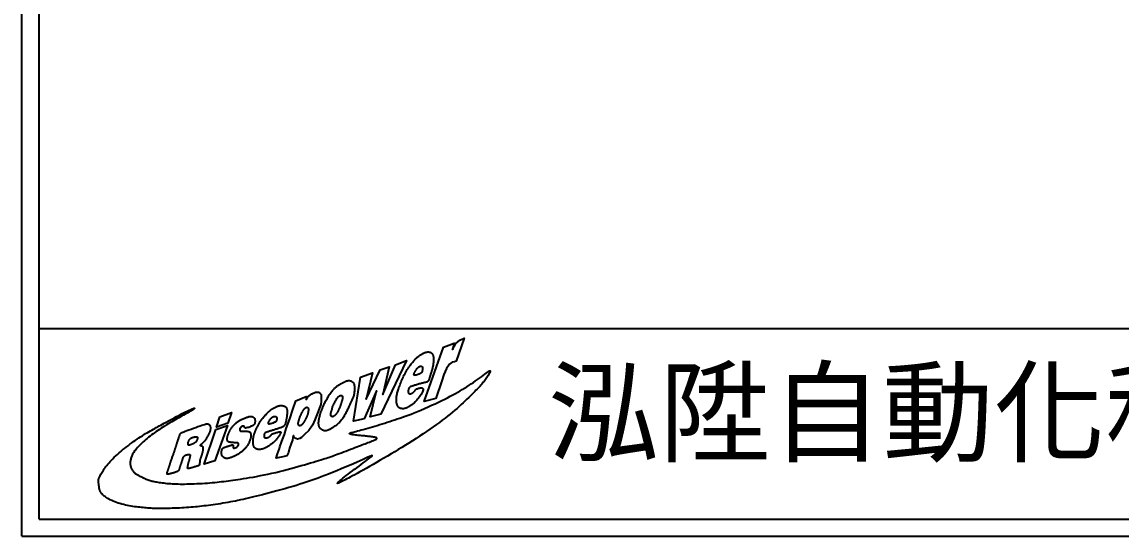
# Model space of a CAD drawing. Extents: x 10 to 326, y -17 to 207.
# Drawn here: x 10 to 98.7, y -17.4 to 24.1 of the extents above; entities that cross this region are included whole.
import ezdxf

# ---------------------------------------------------------------- set-up
doc = ezdxf.new("R2010")
doc.units = 0
doc.layers.add('圖框層', color=7, linetype='CONTINUOUS')
doc.layers.add('輪廓線層', color=7, linetype='CONTINUOUS')
doc.styles.add('STSL', font='kaiu.ttf')

msp = doc.modelspace()

# ---------------------------------------------------------------- linework, layer by layer
at = {"layer": '圖框層', "color": 7}
for p, q in [((10, -17.397), (10, 206.969)), ((11.375, -16.022), (11.375, 205.594)), ((11.375, -0.622), (324.325, -0.622)), ((11.375, -16.022), (324.325, -16.022)), ((10, -17.397), (325.7, -17.397))]:
    msp.add_line(p, q, dxfattribs=at)
at = {"layer": '輪廓線層', "color": 7}
for points in [[(44.274, -3.865), (44.068, -4.341), (43.905, -4.851), (43.428, -6.281), (42.484, -6.53), (44.035, -2.142), (44.903, -1.828), (44.762, -2.326), (45.033, -1.849), (45.358, -1.568), (45.705, -1.416), (45.054, -3.279), (44.913, -3.334), (44.74, -3.366), (44.512, -3.518)], [(42.944, -4.49), (42.927, -4.543), (42.911, -4.593), (42.896, -4.64), (42.881, -4.683), (42.868, -4.723), (42.854, -4.76), (42.841, -4.793), (42.828, -4.822), (42.815, -4.848), (42.802, -4.87), (42.788, -4.89), (42.773, -4.907), (42.756, -4.922), (42.737, -4.935), (42.716, -4.946), (42.692, -4.956), (42.664, -4.965), (42.633, -4.973), (42.598, -4.982), (42.559, -4.991), (42.516, -5), (42.468, -5.011), (42.414, -5.023), (42.356, -5.038), (42.293, -5.054), (42.225, -5.073), (42.154, -5.093), (42.081, -5.115), (42.008, -5.136), (41.935, -5.158), (41.865, -5.179), (41.797, -5.2), (41.734, -5.219), (41.675, -5.236), (41.621, -5.253), (41.571, -5.268), (41.525, -5.282), (41.484, -5.295), (41.447, -5.307), (41.414, -5.318), (41.386, -5.329), (41.361, -5.34), (41.34, -5.35), (41.322, -5.361), (41.306, -5.374), (41.292, -5.387), (41.279, -5.403), (41.267, -5.421), (41.256, -5.442), (41.245, -5.465), (41.234, -5.49), (41.225, -5.517), (41.216, -5.544), (41.208, -5.571), (41.201, -5.599), (41.196, -5.626), (41.191, -5.651), (41.188, -5.676), (41.186, -5.7), (41.186, -5.722), (41.186, -5.744), (41.188, -5.764), (41.191, -5.783), (41.195, -5.801), (41.2, -5.817), (41.207, -5.833), (41.215, -5.847), (41.224, -5.859), (41.234, -5.871), (41.246, -5.881), (41.26, -5.889), (41.274, -5.895), (41.291, -5.9), (41.309, -5.903), (41.328, -5.904), (41.348, -5.904), (41.368, -5.902), (41.39, -5.899), (41.411, -5.894), (41.433, -5.888), (41.454, -5.88), (41.476, -5.87), (41.498, -5.859), (41.519, -5.847), (41.54, -5.834), (41.561, -5.819), (41.583, -5.802), (41.604, -5.785), (41.625, -5.766), (41.645, -5.746), (41.666, -5.726), (41.685, -5.705), (41.704, -5.683), (41.722, -5.662), (41.738, -5.642), (41.753, -5.621), (41.766, -5.602), (41.78, -5.583), (41.795, -5.565), (41.814, -5.547), (41.837, -5.53), (41.867, -5.512), (41.906, -5.495), (41.954, -5.477), (42.013, -5.459), (42.079, -5.442), (42.148, -5.431), (42.216, -5.426), (42.278, -5.43), (42.331, -5.445), (42.37, -5.474), (42.39, -5.52), (42.39, -5.584), (42.37, -5.662), (42.333, -5.753), (42.284, -5.851), (42.224, -5.955), (42.157, -6.06), (42.087, -6.163), (42.015, -6.26), (41.945, -6.349), (41.878, -6.43), (41.813, -6.503), (41.75, -6.569), (41.69, -6.627), (41.633, -6.68), (41.579, -6.726), (41.527, -6.768), (41.479, -6.805), (41.434, -6.837), (41.391, -6.866), (41.351, -6.892), (41.313, -6.915), (41.276, -6.935), (41.242, -6.954), (41.208, -6.972), (41.176, -6.989), (41.145, -7.004), (41.115, -7.019), (41.085, -7.033), (41.057, -7.046), (41.029, -7.058), (41.002, -7.069), (40.976, -7.079), (40.95, -7.087), (40.924, -7.094), (40.899, -7.101), (40.873, -7.106), (40.846, -7.109), (40.819, -7.112), (40.791, -7.113), (40.761, -7.113), (40.729, -7.112), (40.696, -7.109), (40.663, -7.105), (40.629, -7.1), (40.596, -7.093), (40.564, -7.086), (40.533, -7.076), (40.504, -7.065), (40.478, -7.053), (40.454, -7.039), (40.431, -7.023), (40.411, -7.005), (40.392, -6.984), (40.375, -6.962), (40.358, -6.936), (40.343, -6.908), (40.327, -6.877), (40.313, -6.842), (40.299, -6.806), (40.287, -6.767), (40.275, -6.726), (40.265, -6.683), (40.256, -6.638), (40.248, -6.592), (40.242, -6.545), (40.237, -6.497), (40.234, -6.448), (40.233, -6.397), (40.234, -6.344), (40.236, -6.291), (40.24, -6.235), (40.246, -6.178), (40.254, -6.119), (40.264, -6.057), (40.276, -5.993), (40.29, -5.926), (40.307, -5.855), (40.327, -5.78), (40.349, -5.7), (40.374, -5.616), (40.402, -5.525), (40.433, -5.431), (40.466, -5.331), (40.502, -5.229), (40.541, -5.124), (40.582, -5.017), (40.626, -4.909), (40.671, -4.801), (40.719, -4.692), (40.769, -4.584), (40.82, -4.477), (40.874, -4.371), (40.93, -4.266), (40.988, -4.162), (41.048, -4.059), (41.111, -3.958), (41.175, -3.859), (41.241, -3.763), (41.307, -3.67), (41.373, -3.58), (41.438, -3.496), (41.5, -3.416), (41.56, -3.342), (41.616, -3.275), (41.667, -3.215), (41.714, -3.162), (41.758, -3.113), (41.8, -3.07), (41.841, -3.03), (41.881, -2.993), (41.921, -2.958), (41.962, -2.924), (42.004, -2.891), (42.048, -2.858), (42.094, -2.825), (42.139, -2.794), (42.185, -2.764), (42.231, -2.735), (42.277, -2.707), (42.321, -2.681), (42.365, -2.658), (42.407, -2.636), (42.448, -2.616), (42.488, -2.598), (42.527, -2.582), (42.565, -2.568), (42.602, -2.556), (42.638, -2.547), (42.673, -2.539), (42.708, -2.533), (42.741, -2.529), (42.774, -2.527), (42.806, -2.526), (42.836, -2.527), (42.865, -2.529), (42.893, -2.533), (42.92, -2.538), (42.946, -2.545), (42.97, -2.552), (42.993, -2.562), (43.015, -2.573), (43.036, -2.586), (43.057, -2.6), (43.076, -2.617), (43.095, -2.636), (43.113, -2.656), (43.13, -2.679), (43.146, -2.703), (43.161, -2.729), (43.174, -2.757), (43.187, -2.786), (43.198, -2.817), (43.207, -2.849), (43.215, -2.884), (43.221, -2.919), (43.226, -2.957), (43.23, -2.996), (43.232, -3.038), (43.234, -3.081), (43.234, -3.127), (43.234, -3.175), (43.232, -3.224), (43.23, -3.276), (43.226, -3.329), (43.222, -3.383), (43.216, -3.437), (43.209, -3.493), (43.201, -3.548), (43.191, -3.603), (43.181, -3.658), (43.169, -3.714), (43.156, -3.77), (43.142, -3.827), (43.127, -3.884), (43.111, -3.943), (43.094, -4.003), (43.076, -4.065), (43.057, -4.127), (43.038, -4.19), (43.018, -4.253), (42.999, -4.315), (42.98, -4.376), (42.961, -4.434)], [(37.623, -7.922), (36.764, -8.11), (37.341, -4.56), (38.294, -4.219), (37.8, -6.335), (38.929, -3.972), (39.659, -3.737), (39.129, -5.959), (40.165, -3.56), (41.059, -3.231), (38.988, -7.546), (38.129, -7.758), (38.623, -5.665)], [(37.054, -11.432), (36.759, -11.56), (36.441, -11.696), (36.106, -11.838), (35.763, -11.981), (35.418, -12.123), (35.08, -12.261), (34.754, -12.392), (34.448, -12.513), (34.168, -12.623), (33.909, -12.722), (33.665, -12.812), (33.43, -12.897), (33.197, -12.977), (32.96, -13.056), (32.713, -13.135), (32.45, -13.216), (32.166, -13.302), (31.865, -13.391), (31.551, -13.482), (31.229, -13.574), (30.906, -13.665), (30.586, -13.754), (30.273, -13.84), (29.974, -13.92), (29.692, -13.995), (29.426, -14.063), (29.174, -14.127), (28.935, -14.187), (28.706, -14.242), (28.485, -14.294), (28.271, -14.344), (28.06, -14.392), (27.852, -14.438), (27.646, -14.483), (27.442, -14.527), (27.238, -14.569), (27.036, -14.609), (26.835, -14.648), (26.634, -14.686), (26.433, -14.721), (26.232, -14.755), (26.032, -14.788), (25.832, -14.819), (25.635, -14.848), (25.44, -14.875), (25.248, -14.901), (25.059, -14.926), (24.876, -14.949), (24.696, -14.97), (24.521, -14.99), (24.348, -15.009), (24.176, -15.026), (24.004, -15.043), (23.83, -15.058), (23.654, -15.073), (23.473, -15.086), (23.287, -15.099), (23.097, -15.112), (22.905, -15.123), (22.711, -15.133), (22.518, -15.143), (22.326, -15.151), (22.138, -15.158), (21.954, -15.164), (21.776, -15.169), (21.603, -15.172), (21.437, -15.174), (21.276, -15.175), (21.12, -15.174), (20.97, -15.173), (20.825, -15.17), (20.686, -15.166), (20.551, -15.16), (20.42, -15.154), (20.292, -15.146), (20.166, -15.138), (20.041, -15.128), (19.915, -15.117), (19.788, -15.105), (19.659, -15.092), (19.526, -15.078), (19.39, -15.063), (19.251, -15.046), (19.109, -15.027), (18.964, -15.006), (18.817, -14.982), (18.668, -14.956), (18.517, -14.926), (18.365, -14.892), (18.212, -14.856), (18.06, -14.816), (17.91, -14.774), (17.764, -14.73), (17.623, -14.683), (17.488, -14.634), (17.361, -14.584), (17.243, -14.532), (17.133, -14.48), (17.031, -14.426), (16.938, -14.373), (16.853, -14.32), (16.775, -14.268), (16.705, -14.216), (16.643, -14.167), (16.587, -14.118), (16.538, -14.072), (16.494, -14.027), (16.456, -13.984), (16.423, -13.942), (16.394, -13.902), (16.369, -13.863), (16.347, -13.825), (16.327, -13.787), (16.31, -13.751), (16.295, -13.716), (16.282, -13.68), (16.27, -13.646), (16.261, -13.611), (16.252, -13.576), (16.245, -13.542), (16.239, -13.507), (16.233, -13.471), (16.228, -13.435), (16.224, -13.398), (16.22, -13.361), (16.216, -13.323), (16.211, -13.284), (16.207, -13.243), (16.202, -13.202), (16.196, -13.16), (16.191, -13.118), (16.187, -13.075), (16.183, -13.032), (16.181, -12.989), (16.18, -12.946), (16.181, -12.905), (16.185, -12.864), (16.192, -12.823), (16.201, -12.781), (16.214, -12.738), (16.23, -12.692), (16.25, -12.643), (16.274, -12.589), (16.303, -12.531), (16.336, -12.467), (16.374, -12.398), (16.417, -12.323), (16.465, -12.244), (16.518, -12.16), (16.575, -12.072), (16.638, -11.981), (16.706, -11.887), (16.779, -11.789), (16.858, -11.689), (16.942, -11.586), (17.032, -11.481), (17.129, -11.373), (17.232, -11.263), (17.341, -11.15), (17.457, -11.036), (17.58, -10.92), (17.709, -10.802), (17.844, -10.683), (17.982, -10.564), (18.125, -10.446), (18.27, -10.328), (18.417, -10.212), (18.564, -10.098), (18.712, -9.986), (18.86, -9.878), (19.006, -9.772), (19.152, -9.67), (19.297, -9.57), (19.439, -9.474), (19.58, -9.382), (19.719, -9.294), (19.854, -9.209), (19.987, -9.128), (20.118, -9.05), (20.246, -8.975), (20.371, -8.903), (20.493, -8.833), (20.614, -8.765), (20.731, -8.699), (20.847, -8.635), (20.963, -8.57), (21.082, -8.503), (21.208, -8.434), (21.344, -8.359), (21.492, -8.279), (21.656, -8.19), (21.838, -8.091), (22.04, -7.982), (22.257, -7.866), (22.483, -7.746), (22.71, -7.627), (22.933, -7.511), (23.143, -7.403), (23.336, -7.307), (23.504, -7.226), (23.642, -7.163), (23.751, -7.118), (23.833, -7.088), (23.889, -7.073), (23.923, -7.07), (23.936, -7.078), (23.929, -7.095), (23.907, -7.12), (23.869, -7.15), (23.818, -7.186), (23.755, -7.227), (23.68, -7.273), (23.594, -7.323), (23.499, -7.377), (23.396, -7.435), (23.286, -7.496), (23.17, -7.56), (23.047, -7.627), (22.92, -7.696), (22.789, -7.768), (22.654, -7.842), (22.516, -7.919), (22.376, -7.998), (22.234, -8.08), (22.091, -8.163), (21.948, -8.249), (21.804, -8.336), (21.661, -8.424), (21.519, -8.513), (21.379, -8.603), (21.24, -8.693), (21.103, -8.783), (20.97, -8.873), (20.839, -8.963), (20.711, -9.053), (20.585, -9.143), (20.463, -9.234), (20.343, -9.326), (20.225, -9.418), (20.111, -9.512), (19.998, -9.608), (19.889, -9.704), (19.784, -9.8), (19.682, -9.896), (19.585, -9.99), (19.493, -10.083), (19.407, -10.172), (19.327, -10.259), (19.254, -10.342), (19.187, -10.421), (19.126, -10.497), (19.071, -10.571), (19.021, -10.643), (18.977, -10.714), (18.937, -10.784), (18.901, -10.853), (18.869, -10.923), (18.842, -10.993), (18.818, -11.062), (18.797, -11.13), (18.78, -11.197), (18.766, -11.261), (18.755, -11.323), (18.747, -11.382), (18.741, -11.437), (18.739, -11.489), (18.738, -11.539), (18.74, -11.587), (18.744, -11.633), (18.75, -11.677), (18.759, -11.721), (18.769, -11.765), (18.78, -11.808), (18.794, -11.852), (18.809, -11.895), (18.826, -11.938), (18.845, -11.98), (18.866, -12.021), (18.888, -12.06), (18.913, -12.099), (18.94, -12.135), (18.969, -12.171), (19, -12.205), (19.033, -12.238), (19.069, -12.27), (19.108, -12.302), (19.15, -12.334), (19.195, -12.365), (19.243, -12.397), (19.294, -12.429), (19.348, -12.461), (19.405, -12.493), (19.465, -12.526), (19.527, -12.559), (19.593, -12.593), (19.661, -12.627), (19.731, -12.661), (19.804, -12.696), (19.878, -12.73), (19.954, -12.764), (20.032, -12.797), (20.11, -12.828), (20.189, -12.858), (20.268, -12.886), (20.348, -12.912), (20.428, -12.936), (20.51, -12.958), (20.594, -12.978), (20.682, -12.997), (20.773, -13.015), (20.87, -13.032), (20.972, -13.049), (21.081, -13.066), (21.196, -13.082), (21.317, -13.098), (21.442, -13.113), (21.573, -13.128), (21.708, -13.141), (21.848, -13.153), (21.99, -13.164), (22.137, -13.173), (22.287, -13.181), (22.441, -13.187), (22.601, -13.192), (22.767, -13.195), (22.94, -13.196), (23.12, -13.195), (23.308, -13.193), (23.504, -13.188), (23.707, -13.182), (23.915, -13.175), (24.127, -13.165), (24.34, -13.155), (24.553, -13.142), (24.764, -13.129), (24.971, -13.114), (25.172, -13.098), (25.369, -13.081), (25.561, -13.063), (25.75, -13.044), (25.935, -13.024), (26.119, -13.003), (26.301, -12.982), (26.483, -12.96), (26.664, -12.937), (26.848, -12.913), (27.036, -12.888), (27.231, -12.861), (27.435, -12.832), (27.65, -12.799), (27.878, -12.763), (28.122, -12.722), (28.383, -12.678), (28.66, -12.629), (28.949, -12.576), (29.248, -12.519), (29.555, -12.458), (29.866, -12.394), (30.181, -12.326), (30.495, -12.255), (30.806, -12.181), (31.114, -12.105), (31.417, -12.027), (31.714, -11.948), (32.004, -11.869), (32.285, -11.79), (32.557, -11.713), (32.819, -11.637), (33.069, -11.564), (33.307, -11.493), (33.533, -11.426), (33.745, -11.362), (33.943, -11.301), (34.128, -11.244), (34.297, -11.191), (34.452, -11.143), (34.591, -11.099), (34.718, -11.057), (34.838, -11.018), (34.954, -10.978), (35.071, -10.938), (35.192, -10.894), (35.322, -10.847), (35.464, -10.794), (35.621, -10.734), (35.792, -10.669), (35.971, -10.6), (36.157, -10.529), (36.344, -10.457), (36.529, -10.385), (36.709, -10.316), (36.879, -10.251), (37.037, -10.19), (37.185, -10.134), (37.323, -10.082), (37.453, -10.033), (37.578, -9.987), (37.699, -9.942), (37.818, -9.898), (37.936, -9.854), (38.055, -9.809), (38.173, -9.764), (38.285, -9.72), (38.389, -9.678), (38.481, -9.637), (38.558, -9.598), (38.616, -9.563), (38.653, -9.531), (38.666, -9.504), (38.656, -9.48), (38.628, -9.46), (38.582, -9.442), (38.523, -9.427), (38.454, -9.414), (38.376, -9.401), (38.293, -9.39), (38.207, -9.378), (38.119, -9.367), (38.028, -9.356), (37.936, -9.345), (37.842, -9.335), (37.745, -9.324), (37.647, -9.314), (37.547, -9.304), (37.446, -9.294), (37.344, -9.284), (37.242, -9.274), (37.142, -9.264), (37.045, -9.254), (36.951, -9.243), (36.863, -9.233), (36.78, -9.221), (36.705, -9.21), (36.637, -9.198), (36.578, -9.185), (36.529, -9.172), (36.491, -9.158), (36.465, -9.144), (36.451, -9.129), (36.45, -9.114), (36.464, -9.098), (36.493, -9.082), (36.536, -9.064), (36.593, -9.044), (36.665, -9.022), (36.752, -8.998), (36.853, -8.971), (36.968, -8.94), (37.098, -8.906), (37.242, -8.869), (37.397, -8.828), (37.562, -8.783), (37.736, -8.736), (37.917, -8.686), (38.105, -8.633), (38.296, -8.577), (38.491, -8.519), (38.689, -8.458), (38.888, -8.396), (39.09, -8.332), (39.292, -8.267), (39.495, -8.202), (39.699, -8.136), (39.902, -8.07), (40.105, -8.004), (40.309, -7.937), (40.517, -7.868), (40.729, -7.796), (40.949, -7.718), (41.178, -7.635), (41.419, -7.544), (41.672, -7.444), (41.939, -7.335), (42.218, -7.218), (42.503, -7.095), (42.792, -6.968), (43.079, -6.838), (43.362, -6.709), (43.636, -6.581), (43.896, -6.456), (44.141, -6.337), (44.372, -6.223), (44.589, -6.111), (44.796, -6.003), (44.994, -5.895), (45.185, -5.788), (45.372, -5.68), (45.557, -5.569), (45.741, -5.457), (45.923, -5.341), (46.104, -5.224), (46.282, -5.106), (46.456, -4.988), (46.625, -4.87), (46.789, -4.753), (46.946, -4.638), (47.096, -4.526), (47.237, -4.418), (47.367, -4.319), (47.484, -4.23), (47.586, -4.155), (47.672, -4.097), (47.739, -4.057), (47.786, -4.04), (47.812, -4.047), (47.818, -4.075), (47.808, -4.121), (47.783, -4.181), (47.747, -4.253), (47.702, -4.333), (47.652, -4.417), (47.598, -4.502), (47.543, -4.586), (47.488, -4.667), (47.432, -4.747), (47.374, -4.825), (47.315, -4.902), (47.254, -4.979), (47.192, -5.055), (47.127, -5.131), (47.06, -5.207), (46.989, -5.284), (46.915, -5.364), (46.835, -5.447), (46.75, -5.535), (46.658, -5.628), (46.559, -5.728), (46.451, -5.836), (46.334, -5.953), (46.209, -6.077), (46.075, -6.208), (45.934, -6.345), (45.786, -6.487), (45.63, -6.633), (45.469, -6.782), (45.303, -6.932), (45.131, -7.084), (44.953, -7.237), (44.768, -7.392), (44.575, -7.549), (44.374, -7.71), (44.163, -7.874), (43.941, -8.042), (43.708, -8.215), (43.463, -8.394), (43.208, -8.576), (42.943, -8.762), (42.67, -8.95), (42.392, -9.139), (42.109, -9.328), (41.823, -9.516), (41.535, -9.701), (41.248, -9.884), (40.961, -10.065), (40.673, -10.242), (40.385, -10.418), (40.097, -10.592), (39.807, -10.765), (39.516, -10.937), (39.224, -11.108), (38.931, -11.279), (38.639, -11.448), (38.351, -11.614), (38.069, -11.775), (37.798, -11.929), (37.539, -12.074), (37.295, -12.21), (37.07, -12.335), (36.865, -12.447), (36.68, -12.547), (36.513, -12.636), (36.361, -12.715), (36.224, -12.786), (36.1, -12.85), (35.986, -12.908), (35.882, -12.96), (35.785, -13.009), (35.699, -13.052), (35.623, -13.088), (35.559, -13.117), (35.511, -13.136), (35.478, -13.144), (35.463, -13.14), (35.468, -13.122), (35.494, -13.089), (35.54, -13.042), (35.605, -12.982), (35.689, -12.909), (35.789, -12.825), (35.905, -12.731), (36.036, -12.627), (36.181, -12.515), (36.338, -12.395), (36.505, -12.27), (36.679, -12.141), (36.857, -12.009), (37.036, -11.877), (37.215, -11.746), (37.389, -11.618), (37.556, -11.494), (37.713, -11.378), (37.857, -11.27), (37.985, -11.172), (38.094, -11.086), (38.18, -11.015), (38.241, -10.96), (38.273, -10.923), (38.272, -10.905), (38.237, -10.909), (38.168, -10.934), (38.064, -10.977), (37.927, -11.038), (37.756, -11.116), (37.554, -11.208), (37.319, -11.314)], [(42.206, -4.253), (42.184, -4.265), (42.16, -4.277), (42.133, -4.288), (42.106, -4.3), (42.077, -4.311), (42.048, -4.321), (42.019, -4.332), (41.99, -4.342), (41.962, -4.353), (41.934, -4.363), (41.908, -4.372), (41.881, -4.382), (41.856, -4.39), (41.83, -4.398), (41.806, -4.404), (41.782, -4.41), (41.758, -4.414), (41.736, -4.417), (41.714, -4.418), (41.695, -4.416), (41.679, -4.412), (41.666, -4.404), (41.656, -4.393), (41.65, -4.378), (41.649, -4.359), (41.652, -4.337), (41.658, -4.311), (41.668, -4.283), (41.679, -4.252), (41.693, -4.22), (41.709, -4.188), (41.725, -4.155), (41.741, -4.122), (41.758, -4.089), (41.776, -4.057), (41.794, -4.026), (41.813, -3.995), (41.832, -3.964), (41.853, -3.934), (41.875, -3.905), (41.897, -3.877), (41.921, -3.85), (41.946, -3.824), (41.971, -3.8), (41.996, -3.778), (42.02, -3.758), (42.045, -3.739), (42.069, -3.724), (42.092, -3.71), (42.114, -3.7), (42.136, -3.692), (42.156, -3.685), (42.176, -3.681), (42.195, -3.679), (42.213, -3.678), (42.23, -3.679), (42.246, -3.681), (42.261, -3.685), (42.275, -3.69), (42.289, -3.696), (42.3, -3.703), (42.311, -3.711), (42.32, -3.72), (42.327, -3.729), (42.333, -3.74), (42.337, -3.752), (42.34, -3.766), (42.342, -3.781), (42.343, -3.798), (42.343, -3.817), (42.342, -3.839), (42.34, -3.864), (42.339, -3.892), (42.336, -3.922), (42.334, -3.954), (42.33, -3.987), (42.326, -4.019), (42.321, -4.051), (42.316, -4.081), (42.309, -4.11), (42.302, -4.135), (42.293, -4.157), (42.284, -4.177), (42.272, -4.195), (42.259, -4.211), (42.244, -4.226), (42.226, -4.24)], [(34.475, -8.896), (34.44, -8.894), (34.406, -8.889), (34.374, -8.882), (34.343, -8.873), (34.314, -8.861), (34.285, -8.849), (34.257, -8.834), (34.231, -8.819), (34.205, -8.802), (34.18, -8.785), (34.156, -8.766), (34.133, -8.747), (34.111, -8.726), (34.09, -8.704), (34.071, -8.682), (34.054, -8.658), (34.038, -8.633), (34.024, -8.607), (34.011, -8.58), (34, -8.552), (33.99, -8.522), (33.982, -8.492), (33.974, -8.461), (33.968, -8.428), (33.963, -8.395), (33.96, -8.36), (33.957, -8.325), (33.955, -8.288), (33.955, -8.251), (33.956, -8.213), (33.958, -8.174), (33.962, -8.134), (33.966, -8.094), (33.972, -8.052), (33.98, -8.01), (33.988, -7.968), (33.997, -7.924), (34.006, -7.88), (34.017, -7.836), (34.027, -7.79), (34.039, -7.744), (34.05, -7.698), (34.063, -7.652), (34.075, -7.606), (34.088, -7.56), (34.101, -7.516), (34.115, -7.472), (34.129, -7.431), (34.143, -7.39), (34.158, -7.351), (34.173, -7.313), (34.189, -7.273), (34.205, -7.233), (34.223, -7.192), (34.241, -7.147), (34.26, -7.1), (34.28, -7.049), (34.302, -6.994), (34.325, -6.935), (34.351, -6.873), (34.378, -6.807), (34.409, -6.737), (34.442, -6.664), (34.479, -6.587), (34.519, -6.507), (34.563, -6.424), (34.609, -6.34), (34.658, -6.255), (34.708, -6.17), (34.76, -6.086), (34.812, -6.005), (34.865, -5.926), (34.919, -5.851), (34.972, -5.78), (35.024, -5.714), (35.076, -5.65), (35.128, -5.591), (35.179, -5.535), (35.228, -5.484), (35.276, -5.435), (35.324, -5.391), (35.369, -5.349), (35.415, -5.311), (35.459, -5.276), (35.503, -5.242), (35.548, -5.211), (35.592, -5.182), (35.637, -5.154), (35.682, -5.128), (35.728, -5.102), (35.774, -5.078), (35.818, -5.055), (35.861, -5.034), (35.902, -5.013), (35.941, -4.994), (35.977, -4.977), (36.009, -4.961), (36.038, -4.946), (36.065, -4.932), (36.09, -4.92), (36.115, -4.909), (36.139, -4.898), (36.163, -4.888), (36.189, -4.88), (36.216, -4.871), (36.244, -4.864), (36.274, -4.857), (36.304, -4.851), (36.335, -4.847), (36.366, -4.844), (36.397, -4.842), (36.427, -4.841), (36.456, -4.842), (36.484, -4.845), (36.512, -4.85), (36.539, -4.857), (36.565, -4.866), (36.591, -4.877), (36.617, -4.892), (36.642, -4.908), (36.667, -4.928), (36.692, -4.951), (36.716, -4.976), (36.738, -5.005), (36.76, -5.037), (36.779, -5.071), (36.797, -5.109), (36.812, -5.15), (36.825, -5.194), (36.836, -5.241), (36.844, -5.29), (36.85, -5.343), (36.853, -5.398), (36.855, -5.455), (36.854, -5.515), (36.852, -5.577), (36.848, -5.641), (36.843, -5.707), (36.835, -5.774), (36.825, -5.841), (36.814, -5.909), (36.8, -5.976), (36.784, -6.042), (36.766, -6.107), (36.745, -6.171), (36.723, -6.233), (36.698, -6.293), (36.673, -6.353), (36.646, -6.411), (36.619, -6.47), (36.591, -6.527), (36.563, -6.585), (36.535, -6.643), (36.507, -6.702), (36.479, -6.761), (36.451, -6.822), (36.422, -6.884), (36.393, -6.947), (36.364, -7.013), (36.334, -7.081), (36.302, -7.152), (36.27, -7.225), (36.236, -7.3), (36.2, -7.377), (36.161, -7.455), (36.121, -7.534), (36.077, -7.614), (36.03, -7.695), (35.979, -7.775), (35.926, -7.855), (35.869, -7.933), (35.811, -8.01), (35.751, -8.084), (35.69, -8.155), (35.629, -8.221), (35.567, -8.284), (35.506, -8.341), (35.445, -8.393), (35.386, -8.44), (35.328, -8.484), (35.272, -8.524), (35.217, -8.561), (35.165, -8.596), (35.116, -8.628), (35.07, -8.658), (35.026, -8.687), (34.984, -8.714), (34.944, -8.74), (34.905, -8.763), (34.867, -8.785), (34.828, -8.805), (34.79, -8.824), (34.75, -8.84), (34.71, -8.855), (34.67, -8.868), (34.629, -8.878), (34.589, -8.887), (34.55, -8.892), (34.512, -8.896)], [(33.461, -8.447), (33.168, -8.865), (32.82, -9.208), (32.576, -9.435), (32.438, -9.512), (32.244, -9.566), (32.108, -9.524), (31.971, -9.475), (31.955, -9.338), (31.938, -9.272), (31.88, -9.442), (31.847, -9.652), (31.731, -9.933), (31.607, -10.313), (31.52, -10.656), (31.445, -10.816), (31.395, -10.924), (31.052, -10.998), (30.523, -11.114), (30.643, -10.754), (30.796, -10.329), (30.829, -10.188), (30.982, -9.747), (31.189, -9.202), (31.338, -8.71), (31.62, -7.918), (31.872, -7.178), (32.105, -6.477), (32.949, -6.138), (32.949, -6.357), (33.093, -6.151), (33.412, -5.915), (33.701, -5.787), (33.933, -5.771), (34.053, -5.857), (34.156, -5.977), (34.169, -6.217), (34.156, -6.523), (34.127, -6.766), (34.028, -7.047), (33.916, -7.349), (33.809, -7.609), (33.651, -8.022)], [(35.253, -6.623), (35.276, -6.582), (35.298, -6.54), (35.321, -6.499), (35.343, -6.457), (35.366, -6.416), (35.388, -6.375), (35.411, -6.336), (35.435, -6.298), (35.459, -6.262), (35.484, -6.228), (35.509, -6.196), (35.534, -6.166), (35.56, -6.139), (35.586, -6.115), (35.612, -6.095), (35.638, -6.077), (35.665, -6.063), (35.691, -6.052), (35.716, -6.045), (35.741, -6.041), (35.764, -6.039), (35.786, -6.04), (35.806, -6.044), (35.824, -6.051), (35.84, -6.059), (35.854, -6.07), (35.865, -6.083), (35.874, -6.098), (35.881, -6.114), (35.886, -6.133), (35.89, -6.153), (35.892, -6.175), (35.892, -6.198), (35.891, -6.222), (35.888, -6.248), (35.885, -6.276), (35.879, -6.304), (35.873, -6.334), (35.866, -6.365), (35.857, -6.398), (35.847, -6.431), (35.837, -6.466), (35.826, -6.501), (35.814, -6.537), (35.802, -6.573), (35.79, -6.61), (35.778, -6.646), (35.766, -6.683), (35.755, -6.719), (35.743, -6.755), (35.732, -6.79), (35.721, -6.825), (35.71, -6.861), (35.698, -6.896), (35.686, -6.931), (35.673, -6.965), (35.659, -7), (35.645, -7.035), (35.63, -7.07), (35.614, -7.104), (35.599, -7.138), (35.583, -7.171), (35.567, -7.204), (35.551, -7.236), (35.535, -7.267), (35.52, -7.297), (35.504, -7.326), (35.489, -7.355), (35.474, -7.382), (35.459, -7.408), (35.444, -7.433), (35.429, -7.457), (35.414, -7.48), (35.399, -7.501), (35.384, -7.522), (35.369, -7.542), (35.353, -7.561), (35.337, -7.579), (35.321, -7.597), (35.305, -7.614), (35.288, -7.632), (35.271, -7.649), (35.253, -7.665), (35.235, -7.681), (35.217, -7.695), (35.198, -7.709), (35.179, -7.721), (35.16, -7.731), (35.141, -7.74), (35.121, -7.747), (35.102, -7.752), (35.083, -7.755), (35.064, -7.757), (35.047, -7.756), (35.03, -7.754), (35.015, -7.749), (35.002, -7.742), (34.989, -7.733), (34.978, -7.722), (34.969, -7.71), (34.96, -7.696), (34.953, -7.681), (34.947, -7.664), (34.941, -7.647), (34.937, -7.628), (34.933, -7.609), (34.931, -7.588), (34.93, -7.566), (34.931, -7.542), (34.934, -7.516), (34.939, -7.489), (34.946, -7.459), (34.955, -7.427), (34.967, -7.393), (34.979, -7.357), (34.993, -7.321), (35.006, -7.284), (35.019, -7.247), (35.031, -7.211), (35.041, -7.175), (35.049, -7.141), (35.056, -7.108), (35.061, -7.075), (35.066, -7.044), (35.072, -7.012), (35.079, -6.98), (35.087, -6.948), (35.097, -6.916), (35.111, -6.883), (35.127, -6.848), (35.145, -6.813), (35.164, -6.777), (35.186, -6.74), (35.208, -6.702), (35.23, -6.663)], [(29.548, -9.293), (29.549, -9.313), (29.55, -9.332), (29.551, -9.35), (29.554, -9.367), (29.558, -9.382), (29.562, -9.397), (29.569, -9.411), (29.577, -9.423), (29.586, -9.435), (29.597, -9.445), (29.61, -9.454), (29.624, -9.461), (29.639, -9.468), (29.656, -9.472), (29.674, -9.475), (29.693, -9.477), (29.713, -9.476), (29.734, -9.474), (29.756, -9.471), (29.779, -9.465), (29.802, -9.459), (29.826, -9.451), (29.849, -9.441), (29.873, -9.431), (29.897, -9.419), (29.921, -9.407), (29.945, -9.393), (29.968, -9.379), (29.99, -9.364), (30.011, -9.348), (30.032, -9.331), (30.051, -9.314), (30.069, -9.297), (30.086, -9.279), (30.102, -9.262), (30.116, -9.244), (30.13, -9.228), (30.143, -9.212), (30.155, -9.197), (30.166, -9.184), (30.177, -9.172), (30.189, -9.162), (30.203, -9.152), (30.22, -9.142), (30.242, -9.132), (30.27, -9.121), (30.306, -9.108), (30.351, -9.093), (30.405, -9.076), (30.466, -9.058), (30.532, -9.039), (30.6, -9.022), (30.666, -9.006), (30.729, -8.993), (30.784, -8.984), (30.83, -8.981), (30.865, -8.983), (30.888, -8.992), (30.901, -9.005), (30.907, -9.022), (30.905, -9.043), (30.898, -9.066), (30.887, -9.092), (30.873, -9.119), (30.857, -9.146), (30.84, -9.175), (30.823, -9.203), (30.804, -9.232), (30.785, -9.261), (30.766, -9.29), (30.746, -9.32), (30.725, -9.349), (30.705, -9.378), (30.685, -9.407), (30.664, -9.436), (30.643, -9.466), (30.622, -9.495), (30.599, -9.525), (30.576, -9.555), (30.551, -9.585), (30.526, -9.616), (30.499, -9.648), (30.471, -9.679), (30.442, -9.711), (30.412, -9.742), (30.38, -9.774), (30.347, -9.805), (30.313, -9.836), (30.278, -9.866), (30.242, -9.896), (30.205, -9.926), (30.166, -9.956), (30.126, -9.985), (30.085, -10.014), (30.043, -10.043), (30, -10.072), (29.956, -10.102), (29.911, -10.131), (29.866, -10.159), (29.82, -10.187), (29.775, -10.214), (29.731, -10.239), (29.688, -10.262), (29.646, -10.283), (29.605, -10.302), (29.566, -10.319), (29.529, -10.334), (29.492, -10.347), (29.456, -10.358), (29.421, -10.368), (29.387, -10.377), (29.353, -10.384), (29.319, -10.391), (29.285, -10.397), (29.251, -10.401), (29.217, -10.405), (29.182, -10.406), (29.148, -10.407), (29.113, -10.405), (29.078, -10.401), (29.042, -10.395), (29.006, -10.387), (28.971, -10.377), (28.937, -10.365), (28.904, -10.352), (28.873, -10.336), (28.844, -10.319), (28.818, -10.3), (28.795, -10.28), (28.775, -10.258), (28.758, -10.234), (28.743, -10.21), (28.73, -10.184), (28.719, -10.157), (28.709, -10.129), (28.7, -10.101), (28.692, -10.071), (28.686, -10.04), (28.679, -10.009), (28.674, -9.976), (28.67, -9.941), (28.666, -9.906), (28.664, -9.869), (28.662, -9.83), (28.661, -9.789), (28.661, -9.747), (28.662, -9.703), (28.664, -9.658), (28.667, -9.611), (28.672, -9.563), (28.678, -9.515), (28.686, -9.465), (28.696, -9.415), (28.706, -9.365), (28.719, -9.314), (28.732, -9.263), (28.746, -9.213), (28.761, -9.164), (28.777, -9.116), (28.792, -9.069), (28.808, -9.024), (28.824, -8.98), (28.841, -8.936), (28.858, -8.893), (28.876, -8.85), (28.895, -8.806), (28.915, -8.761), (28.937, -8.715), (28.96, -8.666), (28.984, -8.616), (29.009, -8.565), (29.035, -8.513), (29.063, -8.46), (29.091, -8.407), (29.12, -8.355), (29.149, -8.303), (29.179, -8.252), (29.21, -8.202), (29.243, -8.151), (29.278, -8.1), (29.316, -8.047), (29.356, -7.991), (29.401, -7.933), (29.45, -7.871), (29.504, -7.806), (29.561, -7.737), (29.622, -7.666), (29.686, -7.595), (29.751, -7.525), (29.818, -7.456), (29.884, -7.391), (29.95, -7.329), (30.015, -7.273), (30.078, -7.222), (30.139, -7.175), (30.198, -7.133), (30.256, -7.095), (30.312, -7.061), (30.366, -7.031), (30.417, -7.003), (30.466, -6.979), (30.514, -6.957), (30.559, -6.938), (30.602, -6.921), (30.644, -6.907), (30.684, -6.894), (30.722, -6.884), (30.76, -6.875), (30.796, -6.869), (30.832, -6.863), (30.866, -6.86), (30.899, -6.857), (30.932, -6.857), (30.963, -6.857), (30.994, -6.859), (31.024, -6.863), (31.052, -6.867), (31.08, -6.873), (31.107, -6.879), (31.133, -6.886), (31.158, -6.895), (31.181, -6.903), (31.204, -6.913), (31.224, -6.923), (31.244, -6.933), (31.262, -6.944), (31.279, -6.956), (31.295, -6.969), (31.309, -6.983), (31.323, -6.999), (31.336, -7.017), (31.348, -7.038), (31.36, -7.06), (31.371, -7.086), (31.381, -7.113), (31.39, -7.141), (31.398, -7.171), (31.405, -7.203), (31.411, -7.235), (31.415, -7.268), (31.418, -7.301), (31.419, -7.335), (31.419, -7.369), (31.417, -7.405), (31.415, -7.441), (31.412, -7.479), (31.408, -7.518), (31.404, -7.559), (31.398, -7.602), (31.393, -7.646), (31.387, -7.691), (31.381, -7.737), (31.374, -7.783), (31.367, -7.829), (31.36, -7.876), (31.352, -7.921), (31.345, -7.966), (31.336, -8.009), (31.328, -8.052), (31.32, -8.094), (31.311, -8.136), (31.301, -8.176), (31.292, -8.216), (31.282, -8.256), (31.272, -8.295), (31.26, -8.333), (31.246, -8.371), (31.229, -8.407), (31.209, -8.443), (31.183, -8.477), (31.152, -8.509), (31.114, -8.54), (31.07, -8.569), (31.018, -8.596), (30.962, -8.621), (30.901, -8.646), (30.837, -8.669), (30.771, -8.691), (30.704, -8.713), (30.637, -8.734), (30.571, -8.755), (30.506, -8.776), (30.442, -8.796), (30.379, -8.816), (30.318, -8.835), (30.257, -8.854), (30.198, -8.872), (30.139, -8.89), (30.083, -8.907), (30.027, -8.923), (29.974, -8.939), (29.923, -8.954), (29.875, -8.968), (29.83, -8.982), (29.788, -8.996), (29.751, -9.009), (29.717, -9.022), (29.688, -9.034), (29.662, -9.047), (29.64, -9.061), (29.621, -9.074), (29.605, -9.089), (29.592, -9.105), (29.58, -9.123), (29.571, -9.142), (29.564, -9.162), (29.558, -9.183), (29.554, -9.205), (29.551, -9.228), (29.55, -9.25), (29.549, -9.272)], [(33.012, -6.998), (33.028, -6.998), (33.042, -7.001), (33.055, -7.004), (33.067, -7.01), (33.077, -7.017), (33.087, -7.026), (33.095, -7.036), (33.102, -7.048), (33.109, -7.061), (33.114, -7.075), (33.118, -7.091), (33.122, -7.108), (33.124, -7.126), (33.126, -7.145), (33.127, -7.165), (33.127, -7.186), (33.127, -7.208), (33.126, -7.231), (33.124, -7.254), (33.122, -7.279), (33.119, -7.304), (33.116, -7.331), (33.111, -7.358), (33.107, -7.387), (33.101, -7.416), (33.095, -7.446), (33.088, -7.478), (33.08, -7.51), (33.071, -7.543), (33.061, -7.576), (33.05, -7.61), (33.038, -7.645), (33.025, -7.68), (33.011, -7.715), (32.996, -7.751), (32.98, -7.787), (32.963, -7.822), (32.946, -7.858), (32.929, -7.893), (32.912, -7.929), (32.894, -7.963), (32.877, -7.997), (32.86, -8.03), (32.843, -8.063), (32.826, -8.094), (32.81, -8.123), (32.794, -8.152), (32.778, -8.179), (32.762, -8.203), (32.747, -8.227), (32.732, -8.249), (32.717, -8.269), (32.702, -8.289), (32.687, -8.308), (32.673, -8.326), (32.658, -8.343), (32.643, -8.36), (32.628, -8.377), (32.613, -8.393), (32.598, -8.408), (32.583, -8.422), (32.568, -8.435), (32.553, -8.447), (32.537, -8.457), (32.522, -8.466), (32.506, -8.473), (32.49, -8.479), (32.475, -8.483), (32.459, -8.485), (32.444, -8.486), (32.429, -8.486), (32.415, -8.484), (32.4, -8.48), (32.387, -8.475), (32.374, -8.468), (32.361, -8.46), (32.35, -8.449), (32.34, -8.437), (32.331, -8.423), (32.324, -8.406), (32.318, -8.388), (32.313, -8.368), (32.31, -8.346), (32.309, -8.323), (32.309, -8.298), (32.31, -8.272), (32.313, -8.246), (32.317, -8.219), (32.323, -8.192), (32.33, -8.164), (32.337, -8.136), (32.346, -8.108), (32.355, -8.08), (32.364, -8.052), (32.373, -8.023), (32.383, -7.994), (32.392, -7.965), (32.401, -7.936), (32.41, -7.906), (32.42, -7.877), (32.429, -7.847), (32.439, -7.816), (32.45, -7.785), (32.461, -7.754), (32.474, -7.722), (32.487, -7.689), (32.501, -7.656), (32.516, -7.623), (32.531, -7.589), (32.547, -7.556), (32.564, -7.522), (32.581, -7.488), (32.599, -7.455), (32.617, -7.422), (32.636, -7.389), (32.654, -7.357), (32.673, -7.325), (32.691, -7.295), (32.709, -7.265), (32.727, -7.236), (32.744, -7.209), (32.761, -7.183), (32.777, -7.159), (32.793, -7.136), (32.81, -7.115), (32.827, -7.095), (32.844, -7.077), (32.862, -7.061), (32.881, -7.046), (32.9, -7.034), (32.92, -7.023), (32.939, -7.015), (32.958, -7.008), (32.977, -7.003), (32.995, -6.999)], [(25.968, -7.757), (26.915, -7.424), (26.635, -8.273), (25.71, -8.595)], [(27.653, -8.639), (27.641, -8.654), (27.63, -8.669), (27.621, -8.684), (27.612, -8.699), (27.604, -8.714), (27.598, -8.729), (27.592, -8.744), (27.588, -8.759), (27.585, -8.774), (27.583, -8.789), (27.583, -8.803), (27.584, -8.817), (27.586, -8.83), (27.589, -8.844), (27.593, -8.856), (27.598, -8.869), (27.605, -8.88), (27.613, -8.891), (27.623, -8.901), (27.636, -8.91), (27.652, -8.918), (27.671, -8.925), (27.694, -8.931), (27.723, -8.935), (27.756, -8.937), (27.793, -8.938), (27.834, -8.938), (27.877, -8.937), (27.922, -8.936), (27.967, -8.935), (28.013, -8.934), (28.057, -8.933), (28.1, -8.934), (28.141, -8.935), (28.18, -8.937), (28.216, -8.939), (28.25, -8.943), (28.28, -8.948), (28.308, -8.953), (28.333, -8.96), (28.354, -8.967), (28.373, -8.976), (28.389, -8.986), (28.402, -8.997), (28.414, -9.009), (28.423, -9.023), (28.432, -9.038), (28.44, -9.054), (28.447, -9.072), (28.453, -9.091), (28.459, -9.11), (28.464, -9.131), (28.469, -9.152), (28.473, -9.174), (28.476, -9.195), (28.478, -9.217), (28.48, -9.238), (28.481, -9.259), (28.482, -9.279), (28.482, -9.298), (28.482, -9.317), (28.481, -9.335), (28.48, -9.351), (28.479, -9.367), (28.479, -9.381), (28.477, -9.395), (28.476, -9.409), (28.474, -9.424), (28.47, -9.44), (28.466, -9.459), (28.46, -9.481), (28.453, -9.508), (28.444, -9.538), (28.433, -9.573), (28.421, -9.611), (28.406, -9.652), (28.39, -9.696), (28.372, -9.741), (28.353, -9.788), (28.332, -9.836), (28.31, -9.884), (28.286, -9.932), (28.261, -9.98), (28.233, -10.028), (28.205, -10.076), (28.174, -10.123), (28.142, -10.17), (28.108, -10.215), (28.072, -10.26), (28.034, -10.304), (27.995, -10.348), (27.955, -10.39), (27.914, -10.431), (27.872, -10.47), (27.83, -10.509), (27.787, -10.547), (27.744, -10.583), (27.701, -10.618), (27.657, -10.651), (27.614, -10.684), (27.571, -10.715), (27.528, -10.744), (27.484, -10.772), (27.441, -10.799), (27.399, -10.824), (27.356, -10.848), (27.314, -10.871), (27.272, -10.892), (27.23, -10.912), (27.19, -10.931), (27.149, -10.95), (27.11, -10.967), (27.072, -10.983), (27.034, -10.999), (26.997, -11.014), (26.961, -11.028), (26.925, -11.042), (26.89, -11.054), (26.855, -11.066), (26.821, -11.078), (26.787, -11.088), (26.753, -11.098), (26.719, -11.107), (26.686, -11.115), (26.654, -11.121), (26.622, -11.126), (26.591, -11.129), (26.56, -11.131), (26.531, -11.131), (26.502, -11.128), (26.473, -11.124), (26.446, -11.119), (26.419, -11.112), (26.393, -11.103), (26.368, -11.092), (26.344, -11.081), (26.32, -11.068), (26.298, -11.053), (26.276, -11.038), (26.256, -11.022), (26.237, -11.005), (26.219, -10.987), (26.202, -10.968), (26.187, -10.948), (26.174, -10.928), (26.162, -10.908), (26.151, -10.887), (26.142, -10.865), (26.134, -10.842), (26.128, -10.819), (26.122, -10.794), (26.118, -10.769), (26.115, -10.743), (26.113, -10.716), (26.112, -10.689), (26.112, -10.661), (26.113, -10.634), (26.114, -10.607), (26.116, -10.581), (26.119, -10.556), (26.122, -10.532), (26.126, -10.509), (26.13, -10.488), (26.135, -10.467), (26.14, -10.448), (26.146, -10.429), (26.153, -10.411), (26.16, -10.394), (26.168, -10.378), (26.177, -10.362), (26.187, -10.347), (26.198, -10.332), (26.21, -10.318), (26.225, -10.304), (26.241, -10.291), (26.259, -10.279), (26.28, -10.267), (26.303, -10.255), (26.327, -10.244), (26.354, -10.233), (26.381, -10.223), (26.41, -10.213), (26.439, -10.203), (26.468, -10.193), (26.498, -10.184), (26.528, -10.174), (26.558, -10.165), (26.589, -10.156), (26.618, -10.147), (26.648, -10.138), (26.678, -10.129), (26.707, -10.119), (26.736, -10.11), (26.765, -10.101), (26.792, -10.092), (26.82, -10.083), (26.846, -10.075), (26.871, -10.067), (26.895, -10.059), (26.918, -10.052), (26.939, -10.047), (26.959, -10.042), (26.978, -10.039), (26.994, -10.037), (27.009, -10.037), (27.022, -10.04), (27.032, -10.045), (27.04, -10.053), (27.046, -10.064), (27.05, -10.077), (27.052, -10.093), (27.052, -10.11), (27.052, -10.127), (27.051, -10.145), (27.049, -10.163), (27.048, -10.18), (27.047, -10.196), (27.046, -10.211), (27.046, -10.224), (27.047, -10.236), (27.048, -10.247), (27.05, -10.257), (27.053, -10.265), (27.057, -10.273), (27.062, -10.279), (27.068, -10.284), (27.076, -10.287), (27.085, -10.29), (27.096, -10.292), (27.109, -10.292), (27.124, -10.292), (27.142, -10.29), (27.162, -10.288), (27.184, -10.284), (27.207, -10.279), (27.231, -10.274), (27.255, -10.267), (27.279, -10.259), (27.301, -10.25), (27.322, -10.241), (27.34, -10.23), (27.357, -10.218), (27.371, -10.206), (27.384, -10.192), (27.395, -10.178), (27.406, -10.164), (27.416, -10.149), (27.426, -10.133), (27.436, -10.117), (27.446, -10.1), (27.455, -10.084), (27.464, -10.067), (27.472, -10.051), (27.479, -10.035), (27.484, -10.019), (27.489, -10.003), (27.491, -9.989), (27.493, -9.974), (27.492, -9.961), (27.49, -9.948), (27.487, -9.936), (27.482, -9.925), (27.475, -9.914), (27.467, -9.904), (27.457, -9.895), (27.446, -9.887), (27.433, -9.88), (27.418, -9.873), (27.401, -9.868), (27.382, -9.863), (27.361, -9.86), (27.337, -9.858), (27.31, -9.856), (27.281, -9.856), (27.25, -9.856), (27.217, -9.856), (27.183, -9.856), (27.147, -9.856), (27.11, -9.856), (27.073, -9.855), (27.036, -9.853), (26.999, -9.849), (26.961, -9.846), (26.925, -9.841), (26.889, -9.836), (26.855, -9.83), (26.822, -9.824), (26.792, -9.818), (26.763, -9.812), (26.736, -9.805), (26.712, -9.798), (26.69, -9.79), (26.67, -9.782), (26.652, -9.772), (26.636, -9.762), (26.623, -9.75), (26.611, -9.737), (26.602, -9.723), (26.594, -9.707), (26.587, -9.69), (26.583, -9.671), (26.579, -9.651), (26.576, -9.63), (26.575, -9.607), (26.574, -9.583), (26.574, -9.559), (26.574, -9.533), (26.576, -9.507), (26.578, -9.481), (26.581, -9.454), (26.584, -9.429), (26.589, -9.403), (26.594, -9.379), (26.6, -9.356), (26.606, -9.333), (26.613, -9.312), (26.62, -9.291), (26.627, -9.271), (26.635, -9.251), (26.642, -9.233), (26.649, -9.214), (26.656, -9.196), (26.663, -9.178), (26.67, -9.159), (26.678, -9.14), (26.687, -9.118), (26.696, -9.095), (26.707, -9.07), (26.718, -9.042), (26.731, -9.011), (26.745, -8.979), (26.759, -8.946), (26.775, -8.911), (26.792, -8.876), (26.81, -8.841), (26.829, -8.806), (26.849, -8.772), (26.87, -8.738), (26.893, -8.705), (26.916, -8.672), (26.941, -8.638), (26.968, -8.605), (26.996, -8.57), (27.026, -8.535), (27.058, -8.499), (27.091, -8.461), (27.126, -8.424), (27.162, -8.386), (27.2, -8.349), (27.238, -8.313), (27.277, -8.277), (27.317, -8.243), (27.357, -8.21), (27.398, -8.179), (27.438, -8.15), (27.478, -8.122), (27.518, -8.096), (27.558, -8.072), (27.596, -8.049), (27.634, -8.028), (27.67, -8.009), (27.705, -7.991), (27.74, -7.975), (27.773, -7.959), (27.807, -7.944), (27.84, -7.93), (27.873, -7.917), (27.906, -7.903), (27.939, -7.89), (27.972, -7.877), (28.006, -7.864), (28.039, -7.851), (28.072, -7.839), (28.105, -7.827), (28.136, -7.816), (28.167, -7.805), (28.197, -7.795), (28.226, -7.785), (28.254, -7.776), (28.281, -7.768), (28.306, -7.761), (28.331, -7.754), (28.354, -7.749), (28.376, -7.744), (28.397, -7.74), (28.416, -7.737), (28.435, -7.735), (28.453, -7.733), (28.471, -7.733), (28.488, -7.733), (28.504, -7.734), (28.521, -7.736), (28.537, -7.739), (28.554, -7.743), (28.571, -7.748), (28.587, -7.753), (28.604, -7.76), (28.621, -7.767), (28.638, -7.775), (28.655, -7.783), (28.672, -7.793), (28.689, -7.803), (28.705, -7.815), (28.721, -7.826), (28.736, -7.839), (28.75, -7.852), (28.762, -7.866), (28.773, -7.88), (28.783, -7.895), (28.791, -7.91), (28.797, -7.926), (28.802, -7.943), (28.807, -7.961), (28.81, -7.98), (28.812, -8), (28.814, -8.021), (28.816, -8.044), (28.817, -8.068), (28.817, -8.094), (28.818, -8.12), (28.817, -8.147), (28.817, -8.174), (28.816, -8.202), (28.814, -8.229), (28.812, -8.257), (28.808, -8.285), (28.8, -8.313), (28.788, -8.341), (28.769, -8.37), (28.743, -8.4), (28.707, -8.431), (28.66, -8.462), (28.602, -8.495), (28.534, -8.528), (28.461, -8.56), (28.385, -8.59), (28.308, -8.617), (28.236, -8.64), (28.17, -8.657), (28.113, -8.669), (28.069, -8.673), (28.036, -8.671), (28.012, -8.664), (27.995, -8.653), (27.984, -8.639), (27.978, -8.623), (27.973, -8.607), (27.969, -8.591), (27.964, -8.577), (27.958, -8.564), (27.95, -8.553), (27.941, -8.544), (27.932, -8.536), (27.92, -8.529), (27.908, -8.524), (27.895, -8.521), (27.881, -8.518), (27.866, -8.518), (27.851, -8.518), (27.835, -8.52), (27.818, -8.523), (27.802, -8.528), (27.785, -8.534), (27.768, -8.541), (27.752, -8.55), (27.736, -8.56), (27.721, -8.572), (27.706, -8.584), (27.692, -8.597), (27.678, -8.61), (27.665, -8.625)], [(30.383, -8.215), (30.368, -8.22), (30.354, -8.226), (30.341, -8.233), (30.327, -8.241), (30.314, -8.248), (30.301, -8.255), (30.288, -8.262), (30.275, -8.269), (30.262, -8.275), (30.249, -8.281), (30.236, -8.286), (30.222, -8.291), (30.208, -8.296), (30.192, -8.301), (30.175, -8.306), (30.156, -8.311), (30.136, -8.317), (30.115, -8.323), (30.092, -8.329), (30.069, -8.335), (30.046, -8.34), (30.023, -8.344), (30.001, -8.347), (29.98, -8.349), (29.961, -8.349), (29.943, -8.348), (29.928, -8.344), (29.915, -8.338), (29.905, -8.329), (29.899, -8.317), (29.895, -8.303), (29.895, -8.284), (29.899, -8.262), (29.906, -8.237), (29.917, -8.209), (29.93, -8.179), (29.945, -8.148), (29.961, -8.116), (29.979, -8.084), (29.998, -8.052), (30.017, -8.021), (30.036, -7.991), (30.056, -7.962), (30.076, -7.935), (30.097, -7.908), (30.118, -7.884), (30.14, -7.86), (30.163, -7.839), (30.187, -7.819), (30.212, -7.801), (30.237, -7.785), (30.263, -7.771), (30.288, -7.759), (30.314, -7.749), (30.339, -7.741), (30.363, -7.735), (30.387, -7.732), (30.409, -7.73), (30.431, -7.73), (30.451, -7.733), (30.471, -7.737), (30.488, -7.742), (30.505, -7.75), (30.519, -7.759), (30.532, -7.769), (30.543, -7.78), (30.553, -7.793), (30.561, -7.807), (30.567, -7.822), (30.572, -7.838), (30.575, -7.856), (30.577, -7.874), (30.577, -7.894), (30.577, -7.914), (30.575, -7.934), (30.572, -7.956), (30.568, -7.977), (30.564, -7.998), (30.559, -8.02), (30.553, -8.041), (30.548, -8.061), (30.542, -8.081), (30.535, -8.1), (30.528, -8.117), (30.52, -8.134), (30.512, -8.148), (30.502, -8.161), (30.492, -8.172), (30.48, -8.181), (30.468, -8.188), (30.454, -8.194), (30.441, -8.198), (30.426, -8.202), (30.412, -8.206), (30.397, -8.21)], [(24.568, -10.149), (24.583, -10.165), (24.595, -10.184), (24.604, -10.206), (24.611, -10.231), (24.615, -10.257), (24.617, -10.287), (24.617, -10.318), (24.615, -10.352), (24.612, -10.388), (24.607, -10.425), (24.602, -10.465), (24.595, -10.505), (24.587, -10.547), (24.578, -10.59), (24.567, -10.634), (24.556, -10.678), (24.544, -10.723), (24.531, -10.768), (24.518, -10.813), (24.504, -10.857), (24.49, -10.901), (24.475, -10.943), (24.461, -10.984), (24.448, -11.023), (24.435, -11.061), (24.422, -11.096), (24.411, -11.13), (24.4, -11.162), (24.39, -11.193), (24.382, -11.223), (24.374, -11.252), (24.368, -11.281), (24.363, -11.308), (24.359, -11.335), (24.356, -11.362), (24.353, -11.387), (24.352, -11.412), (24.35, -11.436), (24.349, -11.46), (24.348, -11.482), (24.346, -11.503), (24.344, -11.524), (24.342, -11.543), (24.34, -11.561), (24.338, -11.578), (24.336, -11.594), (24.334, -11.609), (24.332, -11.622), (24.33, -11.634), (24.328, -11.645), (24.325, -11.655), (24.321, -11.664), (24.316, -11.672), (24.308, -11.681), (24.297, -11.689), (24.284, -11.698), (24.267, -11.706), (24.247, -11.716), (24.223, -11.725), (24.197, -11.735), (24.169, -11.745), (24.138, -11.755), (24.106, -11.765), (24.072, -11.776), (24.037, -11.787), (24.001, -11.798), (23.964, -11.809), (23.926, -11.82), (23.888, -11.831), (23.849, -11.842), (23.811, -11.854), (23.772, -11.865), (23.733, -11.876), (23.695, -11.887), (23.657, -11.898), (23.621, -11.908), (23.587, -11.917), (23.554, -11.926), (23.524, -11.934), (23.497, -11.941), (23.473, -11.946), (23.451, -11.95), (23.433, -11.952), (23.417, -11.952), (23.405, -11.949), (23.394, -11.944), (23.387, -11.935), (23.381, -11.922), (23.379, -11.906), (23.378, -11.886), (23.378, -11.863), (23.381, -11.838), (23.384, -11.812), (23.388, -11.784), (23.393, -11.755), (23.398, -11.726), (23.402, -11.697), (23.407, -11.668), (23.412, -11.64), (23.418, -11.612), (23.424, -11.583), (23.43, -11.555), (23.437, -11.526), (23.445, -11.497), (23.454, -11.468), (23.463, -11.439), (23.473, -11.409), (23.483, -11.379), (23.494, -11.348), (23.504, -11.318), (23.514, -11.287), (23.523, -11.257), (23.532, -11.226), (23.54, -11.195), (23.548, -11.165), (23.555, -11.136), (23.561, -11.107), (23.567, -11.079), (23.573, -11.053), (23.578, -11.027), (23.584, -11.004), (23.588, -10.982), (23.593, -10.962), (23.596, -10.943), (23.599, -10.926), (23.6, -10.911), (23.601, -10.897), (23.599, -10.885), (23.597, -10.875), (23.592, -10.866), (23.587, -10.859), (23.58, -10.852), (23.572, -10.847), (23.563, -10.843), (23.553, -10.84), (23.543, -10.837), (23.531, -10.834), (23.52, -10.832), (23.507, -10.831), (23.494, -10.83), (23.48, -10.83), (23.466, -10.83), (23.451, -10.831), (23.435, -10.832), (23.419, -10.834), (23.402, -10.837), (23.385, -10.84), (23.366, -10.843), (23.348, -10.847), (23.328, -10.852), (23.308, -10.857), (23.287, -10.863), (23.266, -10.869), (23.244, -10.875), (23.222, -10.883), (23.2, -10.891), (23.178, -10.9), (23.156, -10.91), (23.136, -10.921), (23.116, -10.934), (23.097, -10.947), (23.079, -10.962), (23.063, -10.977), (23.048, -10.993), (23.034, -11.01), (23.021, -11.026), (23.01, -11.043), (23, -11.058), (22.992, -11.074), (22.985, -11.089), (22.978, -11.103), (22.973, -11.117), (22.969, -11.132), (22.964, -11.146), (22.961, -11.16), (22.957, -11.175), (22.953, -11.191), (22.948, -11.207), (22.944, -11.225), (22.939, -11.243), (22.933, -11.262), (22.927, -11.283), (22.92, -11.306), (22.912, -11.33), (22.904, -11.356), (22.894, -11.384), (22.884, -11.413), (22.874, -11.442), (22.863, -11.472), (22.852, -11.502), (22.842, -11.532), (22.831, -11.562), (22.821, -11.59), (22.812, -11.618), (22.802, -11.645), (22.793, -11.671), (22.785, -11.697), (22.776, -11.724), (22.767, -11.75), (22.759, -11.776), (22.75, -11.802), (22.741, -11.829), (22.733, -11.855), (22.725, -11.882), (22.717, -11.908), (22.709, -11.934), (22.702, -11.959), (22.695, -11.983), (22.689, -12.007), (22.683, -12.029), (22.677, -12.051), (22.67, -12.071), (22.661, -12.09), (22.651, -12.109), (22.639, -12.126), (22.624, -12.142), (22.606, -12.157), (22.584, -12.171), (22.559, -12.184), (22.531, -12.197), (22.499, -12.21), (22.464, -12.223), (22.424, -12.236), (22.381, -12.25), (22.335, -12.264), (22.285, -12.28), (22.233, -12.295), (22.179, -12.311), (22.125, -12.327), (22.072, -12.342), (22.02, -12.357), (21.971, -12.371), (21.924, -12.383), (21.881, -12.394), (21.842, -12.402), (21.808, -12.408), (21.778, -12.41), (21.753, -12.408), (21.734, -12.401), (21.721, -12.39), (21.713, -12.372), (21.712, -12.35), (21.715, -12.323), (21.721, -12.293), (21.731, -12.259), (21.744, -12.223), (21.757, -12.185), (21.772, -12.146), (21.786, -12.106), (21.8, -12.066), (21.814, -12.025), (21.828, -11.985), (21.842, -11.945), (21.855, -11.905), (21.868, -11.866), (21.88, -11.827), (21.892, -11.79), (21.904, -11.753), (21.915, -11.718), (21.926, -11.683), (21.936, -11.648), (21.947, -11.615), (21.957, -11.581), (21.967, -11.548), (21.977, -11.515), (21.987, -11.481), (21.997, -11.447), (22.008, -11.412), (22.02, -11.375), (22.033, -11.335), (22.047, -11.293), (22.063, -11.248), (22.08, -11.2), (22.099, -11.149), (22.119, -11.096), (22.14, -11.041), (22.161, -10.985), (22.182, -10.929), (22.202, -10.873), (22.222, -10.819), (22.241, -10.766), (22.259, -10.715), (22.277, -10.665), (22.293, -10.617), (22.309, -10.57), (22.324, -10.524), (22.339, -10.48), (22.353, -10.436), (22.367, -10.394), (22.381, -10.353), (22.394, -10.313), (22.406, -10.275), (22.418, -10.238), (22.429, -10.203), (22.439, -10.171), (22.449, -10.141), (22.457, -10.113), (22.465, -10.087), (22.472, -10.061), (22.48, -10.034), (22.489, -10.006), (22.498, -9.974), (22.51, -9.938), (22.523, -9.896), (22.539, -9.848), (22.556, -9.795), (22.575, -9.739), (22.595, -9.679), (22.616, -9.619), (22.636, -9.559), (22.656, -9.5), (22.674, -9.445), (22.691, -9.393), (22.707, -9.346), (22.721, -9.302), (22.734, -9.263), (22.746, -9.228), (22.758, -9.196), (22.77, -9.169), (22.781, -9.145), (22.793, -9.124), (22.808, -9.106), (22.831, -9.087), (22.865, -9.067), (22.913, -9.044), (22.979, -9.016), (23.067, -8.981), (23.181, -8.938), (23.322, -8.886), (23.484, -8.825), (23.661, -8.76), (23.846, -8.693), (24.032, -8.626), (24.211, -8.562), (24.377, -8.503), (24.522, -8.453), (24.64, -8.413), (24.735, -8.382), (24.808, -8.36), (24.864, -8.345), (24.906, -8.336), (24.936, -8.332), (24.96, -8.331), (24.979, -8.332), (24.997, -8.335), (25.014, -8.338), (25.031, -8.343), (25.047, -8.349), (25.063, -8.356), (25.078, -8.365), (25.093, -8.376), (25.108, -8.388), (25.122, -8.403), (25.136, -8.419), (25.149, -8.436), (25.162, -8.455), (25.173, -8.476), (25.184, -8.497), (25.193, -8.52), (25.201, -8.544), (25.207, -8.568), (25.212, -8.593), (25.215, -8.62), (25.217, -8.647), (25.217, -8.675), (25.216, -8.704), (25.214, -8.735), (25.21, -8.767), (25.206, -8.8), (25.2, -8.834), (25.193, -8.868), (25.184, -8.904), (25.175, -8.94), (25.164, -8.976), (25.152, -9.012), (25.138, -9.047), (25.124, -9.083), (25.107, -9.118), (25.09, -9.153), (25.072, -9.188), (25.052, -9.224), (25.031, -9.26), (25.009, -9.298), (24.987, -9.336), (24.963, -9.375), (24.938, -9.415), (24.913, -9.456), (24.887, -9.497), (24.861, -9.538), (24.835, -9.579), (24.809, -9.618), (24.783, -9.657), (24.757, -9.694), (24.731, -9.729), (24.706, -9.763), (24.681, -9.795), (24.656, -9.826), (24.631, -9.854), (24.606, -9.881), (24.582, -9.905), (24.558, -9.928), (24.534, -9.949), (24.511, -9.967), (24.489, -9.984), (24.469, -9.999), (24.45, -10.013), (24.432, -10.025), (24.417, -10.036), (24.404, -10.046), (24.394, -10.054), (24.386, -10.062), (24.382, -10.069), (24.381, -10.074), (24.384, -10.08), (24.391, -10.084), (24.402, -10.089), (24.417, -10.093), (24.436, -10.097), (24.458, -10.102), (24.481, -10.108), (24.504, -10.115), (24.527, -10.124), (24.549, -10.135)], [(25.646, -8.799), (26.592, -8.466), (25.581, -11.335), (24.7, -11.593)], [(23.858, -9.925), (23.83, -9.94), (23.802, -9.954), (23.773, -9.967), (23.744, -9.981), (23.714, -9.993), (23.685, -10.005), (23.655, -10.015), (23.626, -10.025), (23.598, -10.034), (23.57, -10.041), (23.544, -10.047), (23.519, -10.051), (23.496, -10.053), (23.475, -10.053), (23.457, -10.051), (23.442, -10.046), (23.43, -10.039), (23.421, -10.029), (23.415, -10.017), (23.411, -10.002), (23.409, -9.986), (23.409, -9.969), (23.41, -9.95), (23.413, -9.931), (23.416, -9.91), (23.419, -9.889), (23.423, -9.868), (23.428, -9.845), (23.433, -9.822), (23.439, -9.799), (23.446, -9.775), (23.453, -9.75), (23.461, -9.725), (23.469, -9.699), (23.479, -9.673), (23.491, -9.647), (23.506, -9.622), (23.523, -9.597), (23.544, -9.572), (23.568, -9.549), (23.596, -9.526), (23.628, -9.504), (23.663, -9.484), (23.699, -9.465), (23.737, -9.448), (23.776, -9.433), (23.814, -9.419), (23.852, -9.407), (23.888, -9.398), (23.922, -9.39), (23.955, -9.385), (23.986, -9.381), (24.015, -9.379), (24.041, -9.378), (24.066, -9.379), (24.088, -9.381), (24.108, -9.385), (24.126, -9.389), (24.141, -9.395), (24.154, -9.403), (24.164, -9.412), (24.172, -9.423), (24.178, -9.436), (24.181, -9.45), (24.182, -9.467), (24.18, -9.485), (24.177, -9.505), (24.172, -9.526), (24.166, -9.548), (24.159, -9.571), (24.15, -9.594), (24.142, -9.618), (24.132, -9.641), (24.123, -9.665), (24.113, -9.688), (24.101, -9.71), (24.089, -9.733), (24.076, -9.754), (24.061, -9.775), (24.044, -9.795), (24.026, -9.813), (24.006, -9.831), (23.985, -9.849), (23.962, -9.865), (23.937, -9.881), (23.912, -9.896), (23.886, -9.911)]]:
    msp.add_lwpolyline(points, close=True, dxfattribs=at)

# ---------------------------------------------------------------- texts
at = {"layer": '圖框層', "color": 7, "style": 'STSL'}
msp.add_text('泓陞自動化科技有限公司', height=6.6, dxfattribs=at).set_placement((52.464, -10.713))

doc.saveas('drawing.dxf')
